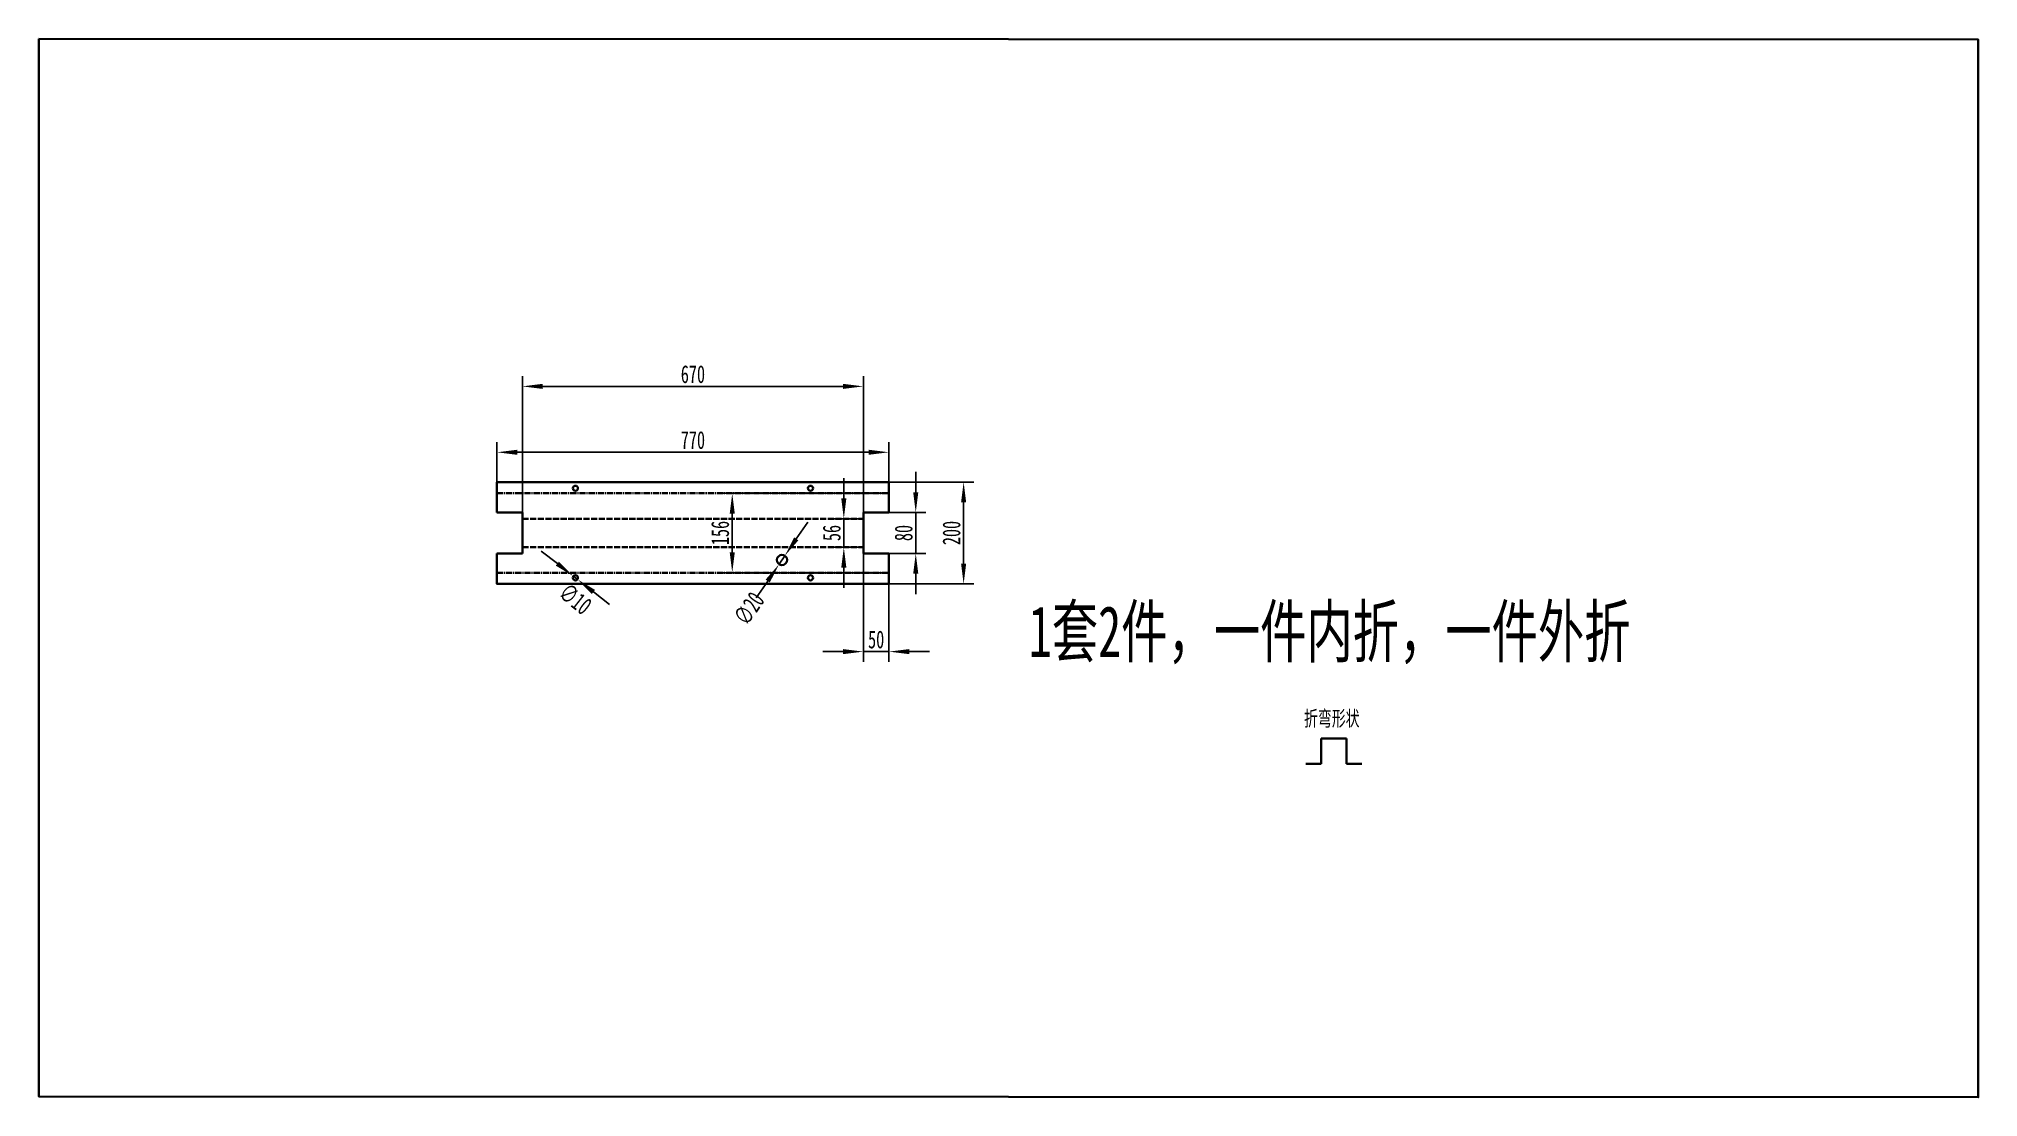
# Model space of a CAD drawing. Header units: millimetres. Extents: x 7168 to 10979, y -796 to 1283.
import ezdxf

# ---------------------------------------------------------------- set-up
doc = ezdxf.new("R2010")
doc.units = ezdxf.units.MM
doc.header["$PDMODE"] = 35
doc.linetypes.add('DASHED', pattern=[15, 12, -3])
doc.linetypes.add('点画线', pattern=[18, 12, -2, 2, -2])
doc.layers.get('0').update_dxf_attribs({"lineweight": 18})
doc.layers.add('粗实线层', color=7, linetype='Continuous', lineweight=35)
doc.styles.add('标准', font='', dxfattribs={"width": 0.667})
doc.styles.get('标准').set_extended_font_data('宋体')
doc.dimstyles.new('标准', dxfattribs={"dimscale": 10, "dimtxt": 3.5, "dimasz": 4, "dimexe": 2, "dimexo": 0, "dimtad": 1, "dimdsep": 46, "dimtxsty": '标准', "dimblk": '_CAXARROW', "dimcen": 0, "dimdle": 6, "dimazin": 2, "dimtfac": 0.707107, "dimtdec": 3, "dimtmove": 2, "dimatfit": 3, "dimfxl": 1, "dimfrac": 2, "dimtolj": 1, "dimarcsym": 1})

# ---------------------------------------------------------------- blocks, each defined once
blk = doc.blocks.new('_CAXARROW')
blk.add_hatch(color=0).paths.add_polyline_path([(0, 0), (-1, 0.125), (-1, -0.125)], flags=0)
blk = doc.blocks.new('*D3')
at = {"layer": 'Defpoints', "color": 0, "transparency": 16777216}
for p in [(8788.4, 340.2), (8749.9, 284.2), (8788.4, 284.2)]:
    blk.add_point(p, dxfattribs=at)
at = {"layer": '粗实线层', "color": 3, "linetype": 'Continuous', "lineweight": -2, "transparency": 16777216}
for p, q in [((8749.9, 380.2), (8749.9, 420.2)), ((8749.9, 340.2), (8749.9, 284.2)), ((8749.9, 244.2), (8749.9, 204.2))]:
    blk.add_line(p, q, dxfattribs=at)
at = {"layer": '粗实线层', "color": 0, "linetype": 'Continuous', "lineweight": -2, "transparency": 16777216}
for p, q in [((8788.4, 340.2), (8729.9, 340.2)), ((8788.4, 284.2), (8729.9, 284.2))]:
    blk.add_line(p, q, dxfattribs=at)
at = {"layer": '粗实线层', "color": 3, "lineweight": -2, "transparency": 16777216, "xscale": 40, "yscale": 40, "zscale": 40}
for p, rotation in [((8749.9, 340.2), 270), ((8749.9, 284.2), 90)]:
    blk.add_blockref('_CAXARROW', p, dxfattribs=dict(at, rotation=rotation))
at = {"layer": '粗实线层', "color": 3, "transparency": 16777216, "insert": (8726.2, 312.2), "char_height": 35, "attachment_point": 5, "rotation": 90, "style": '标准'}
blk.add_mtext('\\A1;56', dxfattribs=at)
blk = doc.blocks.new('*D4')
at = {"layer": 'Defpoints', "color": 0, "transparency": 16777216}
for p in [(8838.4, 352.2), (8838.4, 272.2), (8891.2, 272.2)]:
    blk.add_point(p, dxfattribs=at)
at = {"layer": '粗实线层', "color": 3, "linetype": 'Continuous', "lineweight": -2, "transparency": 16777216}
for p, q in [((8891.2, 392.2), (8891.2, 432.2)), ((8891.2, 352.2), (8891.2, 272.2)), ((8891.2, 232.2), (8891.2, 192.2))]:
    blk.add_line(p, q, dxfattribs=at)
at = {"layer": '粗实线层', "color": 0, "linetype": 'Continuous', "lineweight": -2, "transparency": 16777216}
for p, q in [((8838.4, 352.2), (8911.2, 352.2)), ((8838.4, 272.2), (8911.2, 272.2))]:
    blk.add_line(p, q, dxfattribs=at)
at = {"layer": '粗实线层', "color": 3, "lineweight": -2, "transparency": 16777216, "xscale": 40, "yscale": 40, "zscale": 40}
for p, rotation in [((8891.2, 352.2), 270), ((8891.2, 272.2), 90)]:
    blk.add_blockref('_CAXARROW', p, dxfattribs=dict(at, rotation=rotation))
at = {"layer": '粗实线层', "color": 3, "transparency": 16777216, "insert": (8867.5, 312.2), "char_height": 35, "attachment_point": 5, "rotation": 90, "style": '标准'}
blk.add_mtext('\\A1;80', dxfattribs=at)
blk = doc.blocks.new('*D5')
at = {"layer": 'Defpoints', "color": 0, "transparency": 16777216}
for p in [(8838.4, 412.2), (8838.4, 212.2), (8985.3, 212.2)]:
    blk.add_point(p, dxfattribs=at)
at = {"layer": '粗实线层', "color": 0, "linetype": 'Continuous', "lineweight": -2, "transparency": 16777216}
for p, q in [((8838.4, 412.2), (9005.3, 412.2)), ((8838.4, 212.2), (9005.3, 212.2))]:
    blk.add_line(p, q, dxfattribs=at)
at = {"layer": '粗实线层', "color": 3, "linetype": 'Continuous', "lineweight": -2, "transparency": 16777216}
blk.add_line((8985.3, 372.2), (8985.3, 252.2), dxfattribs=at)
at = {"layer": '粗实线层', "color": 3, "lineweight": -2, "transparency": 16777216, "xscale": 40, "yscale": 40, "zscale": 40}
for p, rotation in [((8985.3, 412.2), 90), ((8985.3, 212.2), 270)]:
    blk.add_blockref('_CAXARROW', p, dxfattribs=dict(at, rotation=rotation))
at = {"layer": '粗实线层', "color": 3, "transparency": 16777216, "insert": (8961.6, 312.2), "char_height": 35, "attachment_point": 5, "rotation": 90, "style": '标准'}
blk.add_mtext('\\A1;200', dxfattribs=at)
blk = doc.blocks.new('*D6')
at = {"layer": 'Defpoints', "color": 0, "transparency": 16777216}
for p in [(8838.4, 390.2), (8530.7, 234.2), (8838.4, 234.2)]:
    blk.add_point(p, dxfattribs=at)
at = {"layer": '粗实线层', "color": 0, "linetype": 'Continuous', "lineweight": -2, "transparency": 16777216}
for p, q in [((8838.4, 390.2), (8510.7, 390.2)), ((8838.4, 234.2), (8510.7, 234.2))]:
    blk.add_line(p, q, dxfattribs=at)
at = {"layer": '粗实线层', "color": 3, "linetype": 'Continuous', "lineweight": -2, "transparency": 16777216}
blk.add_line((8530.7, 350.2), (8530.7, 274.2), dxfattribs=at)
at = {"layer": '粗实线层', "color": 3, "lineweight": -2, "transparency": 16777216, "xscale": 40, "yscale": 40, "zscale": 40}
for p, rotation in [((8530.7, 390.2), 90), ((8530.7, 234.2), 270)]:
    blk.add_blockref('_CAXARROW', p, dxfattribs=dict(at, rotation=rotation))
at = {"layer": '粗实线层', "color": 3, "transparency": 16777216, "insert": (8507, 312.2), "char_height": 35, "attachment_point": 5, "rotation": 90, "style": '标准'}
blk.add_mtext('\\A1;156', dxfattribs=at)
blk = doc.blocks.new('*D11')
at = {"layer": 'Defpoints', "color": 0, "transparency": 16777216}
for p in [(8788.4, 272.2), (8838.4, 272.2), (8838.4, 79.1)]:
    blk.add_point(p, dxfattribs=at)
at = {"layer": '粗实线层', "color": 0, "linetype": 'Continuous', "lineweight": -2, "transparency": 16777216}
for p, q in [((8788.4, 272.2), (8788.4, 59.1)), ((8838.4, 272.2), (8838.4, 59.1))]:
    blk.add_line(p, q, dxfattribs=at)
at = {"layer": '粗实线层', "color": 3, "linetype": 'Continuous', "lineweight": -2, "transparency": 16777216}
for p, q in [((8748.4, 79.1), (8708.4, 79.1)), ((8788.4, 79.1), (8838.4, 79.1)), ((8878.4, 79.1), (8918.4, 79.1))]:
    blk.add_line(p, q, dxfattribs=at)
at = {"layer": '粗实线层', "color": 3, "lineweight": -2, "transparency": 16777216, "xscale": 40, "yscale": 40, "zscale": 40}
blk.add_blockref('_CAXARROW', (8788.4, 79.1), dxfattribs=at)
at = {"layer": '粗实线层', "color": 3, "lineweight": -2, "transparency": 16777216, "xscale": 40, "yscale": 40, "zscale": 40, "rotation": 180}
blk.add_blockref('_CAXARROW', (8838.4, 79.1), dxfattribs=at)
at = {"layer": '粗实线层', "color": 3, "transparency": 16777216, "insert": (8813.4, 102.8), "char_height": 35, "attachment_point": 5, "style": '标准'}
blk.add_mtext('\\A1;50', dxfattribs=at)
blk = doc.blocks.new('*D12')
at = {"layer": 'Defpoints', "color": 0, "transparency": 16777216}
for p in [(8838.4, 470.8), (8068.4, 412.2), (8838.4, 412.2)]:
    blk.add_point(p, dxfattribs=at)
at = {"layer": '粗实线层', "color": 0, "linetype": 'Continuous', "lineweight": -2, "transparency": 16777216}
for p, q in [((8068.4, 412.2), (8068.4, 490.8)), ((8838.4, 412.2), (8838.4, 490.8))]:
    blk.add_line(p, q, dxfattribs=at)
at = {"layer": '粗实线层', "color": 3, "linetype": 'Continuous', "lineweight": -2, "transparency": 16777216}
blk.add_line((8108.4, 470.8), (8798.4, 470.8), dxfattribs=at)
at = {"layer": '粗实线层', "color": 3, "lineweight": -2, "transparency": 16777216, "xscale": 40, "yscale": 40, "zscale": 40, "rotation": 180}
blk.add_blockref('_CAXARROW', (8068.4, 470.8), dxfattribs=at)
at = {"layer": '粗实线层', "color": 3, "lineweight": -2, "transparency": 16777216, "xscale": 40, "yscale": 40, "zscale": 40}
blk.add_blockref('_CAXARROW', (8838.4, 470.8), dxfattribs=at)
at = {"layer": '粗实线层', "color": 3, "transparency": 16777216, "insert": (8453.4, 494.6), "char_height": 35, "attachment_point": 5, "style": '标准'}
blk.add_mtext('\\A1;770', dxfattribs=at)
blk = doc.blocks.new('*D13')
at = {"layer": 'Defpoints', "color": 0, "transparency": 16777216}
for p in [(8788.4, 600.3), (8118.4, 352.2), (8788.4, 352.2)]:
    blk.add_point(p, dxfattribs=at)
at = {"layer": '粗实线层', "color": 0, "linetype": 'Continuous', "lineweight": -2, "transparency": 16777216}
for p, q in [((8118.4, 352.2), (8118.4, 620.3)), ((8788.4, 352.2), (8788.4, 620.3))]:
    blk.add_line(p, q, dxfattribs=at)
at = {"layer": '粗实线层', "color": 3, "linetype": 'Continuous', "lineweight": -2, "transparency": 16777216}
blk.add_line((8158.4, 600.3), (8748.4, 600.3), dxfattribs=at)
at = {"layer": '粗实线层', "color": 3, "lineweight": -2, "transparency": 16777216, "xscale": 40, "yscale": 40, "zscale": 40, "rotation": 180}
blk.add_blockref('_CAXARROW', (8118.4, 600.3), dxfattribs=at)
at = {"layer": '粗实线层', "color": 3, "lineweight": -2, "transparency": 16777216, "xscale": 40, "yscale": 40, "zscale": 40}
blk.add_blockref('_CAXARROW', (8788.4, 600.3), dxfattribs=at)
at = {"layer": '粗实线层', "color": 3, "transparency": 16777216, "insert": (8453.4, 624.1), "char_height": 35, "attachment_point": 5, "style": '标准'}
blk.add_mtext('\\A1;670', dxfattribs=at)
blk = doc.blocks.new('*D14')
at = {"layer": 'Defpoints', "color": 0, "transparency": 16777216}
for p in [(8218.5, 227.3), (8226.4, 221.1)]:
    blk.add_point(p, dxfattribs=at)
at = {"layer": '粗实线层', "color": 3, "linetype": 'Continuous', "lineweight": -2, "transparency": 16777216}
for p, q in [((8187, 252), (8155.5, 276.6)), ((8218.5, 227.3), (8226.4, 221.1)), ((8257.8, 196.4), (8289.3, 171.7))]:
    blk.add_line(p, q, dxfattribs=at)
at = {"layer": '粗实线层', "color": 3, "lineweight": -2, "transparency": 16777216, "xscale": 40, "yscale": 40, "zscale": 40}
for p, rotation in [((8218.5, 227.3), 321.8925202656944), ((8226.4, 221.1), 141.8925202656943)]:
    blk.add_blockref('_CAXARROW', p, dxfattribs=dict(at, rotation=rotation))
at = {"layer": '粗实线层', "color": 3, "transparency": 16777216, "insert": (8222.3, 182.6), "char_height": 35, "attachment_point": 5, "rotation": 321.8925, "style": '标准'}
blk.add_mtext('\\A1;∅10', dxfattribs=at)
blk = doc.blocks.new('*D15')
at = {"layer": 'Defpoints', "color": 0, "transparency": 16777216}
for p in [(8634, 267.5), (8622.8, 250.9)]:
    blk.add_point(p, dxfattribs=at)
at = {"layer": '粗实线层', "color": 3, "linetype": 'Continuous', "lineweight": -2, "transparency": 16777216}
for p, q in [((8656.5, 300.5), (8679, 333.6)), ((8634, 267.5), (8622.8, 250.9)), ((8600.3, 217.8), (8577.9, 184.7))]:
    blk.add_line(p, q, dxfattribs=at)
at = {"layer": '粗实线层', "color": 3, "lineweight": -2, "transparency": 16777216, "xscale": 40, "yscale": 40, "zscale": 40}
for p, rotation in [((8634, 267.5), 235.8217256888127), ((8622.8, 250.9), 55.82172568881271)]:
    blk.add_blockref('_CAXARROW', p, dxfattribs=dict(at, rotation=rotation))
at = {"layer": '粗实线层', "color": 3, "transparency": 16777216, "insert": (8563.7, 163.8), "char_height": 35, "attachment_point": 5, "rotation": 55.8217, "style": '标准'}
blk.add_mtext('\\A1;∅20', dxfattribs=at)

msp = doc.modelspace()

# ---------------------------------------------------------------- linework, layer by layer
at = {"layer": '粗实线层', "color": 4, "linetype": '点画线'}
for p, q in [((8068.421, 390.184), (8838.421, 390.184)), ((8068.421, 234.184), (8838.421, 234.184))]:
    msp.add_line(p, q, dxfattribs=at)
at = {"layer": '粗实线层'}
for p, q in [((8068.421, 352.184), (8118.421, 352.184)), ((8118.421, 272.184), (8118.421, 352.184)), ((8788.421, 352.184), (8838.421, 352.184)), ((8788.421, 272.184), (8788.421, 352.184)), ((8068.421, 272.184), (8118.421, 272.184)), ((8788.421, 272.184), (8838.421, 272.184)), ((9687.782, -141.382), (9687.782, -91.382)), ((9687.782, -91.382), (9737.782, -91.382)), ((9737.782, -91.382), (9737.782, -141.382)), ((9657.782, -141.382), (9687.782, -141.382)), ((9737.782, -141.382), (9767.782, -141.382))]:
    msp.add_line(p, q, dxfattribs=at)
at = {"layer": '粗实线层', "color": 4, "linetype": 'DASHED'}
for p, q in [((8118.421, 340.184), (8788.421, 340.184)), ((8118.421, 284.184), (8788.421, 284.184))]:
    msp.add_line(p, q, dxfattribs=at)
at = {"layer": '粗实线层'}
msp.add_lwpolyline([(7168.095, 1283.298), (7168.422, -795.081), (10978.853, -796.448), (10978.525, 1281.931)], close=True, dxfattribs=at)
for points in [[(8838.421, 352.184), (8838.421, 412.184), (8068.421, 412.184), (8068.421, 352.184)], [(8068.421, 272.184), (8068.421, 212.184), (8838.421, 212.184), (8838.421, 272.184)]]:
    msp.add_lwpolyline(points, dxfattribs=at)
for centre, radius in [((8222.421, 400.184), 5), ((8684.421, 400.184), 5), ((8628.421, 259.184), 10), ((8222.421, 224.184), 5), ((8684.421, 224.184), 5)]:
    msp.add_circle(centre, radius, dxfattribs=at)

# ---------------------------------------------------------------- texts
at = {"layer": '粗实线层', "style": '标准', "width": 0.667}
msp.add_text('折弯形状', height=30, dxfattribs=at).set_placement((9654.068, -67.13))
at = {"layer": '粗实线层', "insert": (9113.177, 168.78), "char_height": 100, "attachment_point": 1, "style": '标准'}
msp.add_mtext_dynamic_manual_height_columns('1套2件，一件内折，一件外折', width=1152.21985, gutter_width=1, heights=[0], dxfattribs=at)

# ---------------------------------------------------------------- dimensions: what is measured, and where the dimension line sits
at = {"layer": '粗实线层'}
for base, p1, p2, picture, middle in [((8788.421, 600.301), (8118.421, 352.184), (8788.421, 352.184), '*D13', (8453.421, 624.051)), ((8838.421, 470.833), (8068.421, 412.184), (8838.421, 412.184), '*D12', (8453.421, 494.583)), ((8838.421, 79.099), (8788.421, 272.184), (8838.421, 272.184), '*D11', (8813.421, 102.849))]:
    dim = msp.add_linear_dim(base=base, p1=p1, p2=p2, dimstyle='标准', override={"dimclrd": 3, "dimclrt": 3, "dimtdec": 2}, dxfattribs=at)
    dim.commit()
    dim.dimension.update_dxf_attribs({"geometry": picture, "text_midpoint": middle})
for base, p1, p2, picture, middle in [((8749.941, 284.184), (8788.421, 340.184), (8788.421, 284.184), '*D3', (8726.191, 312.184)), ((8891.205, 272.184), (8838.421, 352.184), (8838.421, 272.184), '*D4', (8867.455, 312.184)), ((8530.733, 234.184), (8838.421, 390.184), (8838.421, 234.184), '*D6', (8506.983, 312.184)), ((8985.323, 212.184), (8838.421, 412.184), (8838.421, 212.184), '*D5', (8961.573, 312.184))]:
    dim = msp.add_linear_dim(base=base, p1=p1, p2=p2, angle=90, dimstyle='标准', override={"dimclrd": 3, "dimclrt": 3, "dimtdec": 2}, dxfattribs=at)
    dim.commit()
    dim.dimension.update_dxf_attribs({"geometry": picture, "text_midpoint": middle})
for p1, p2, picture, middle in [((8634.039, 267.457), (8622.804, 250.911), '*D15', (8563.656, 163.808)), ((8218.487, 227.27), (8226.356, 221.099), '*D14', (8222.308, 182.62))]:
    dim = msp.add_diameter_dim_2p(p1=p1, p2=p2, dimstyle='标准', override={"dimclrd": 3, "dimclrt": 3, "dimtdec": 2}, dxfattribs=at)
    dim.commit()
    dim.dimension.update_dxf_attribs({"geometry": picture, "text_midpoint": middle, "dimtype": 163})

doc.saveas('drawing.dxf')
